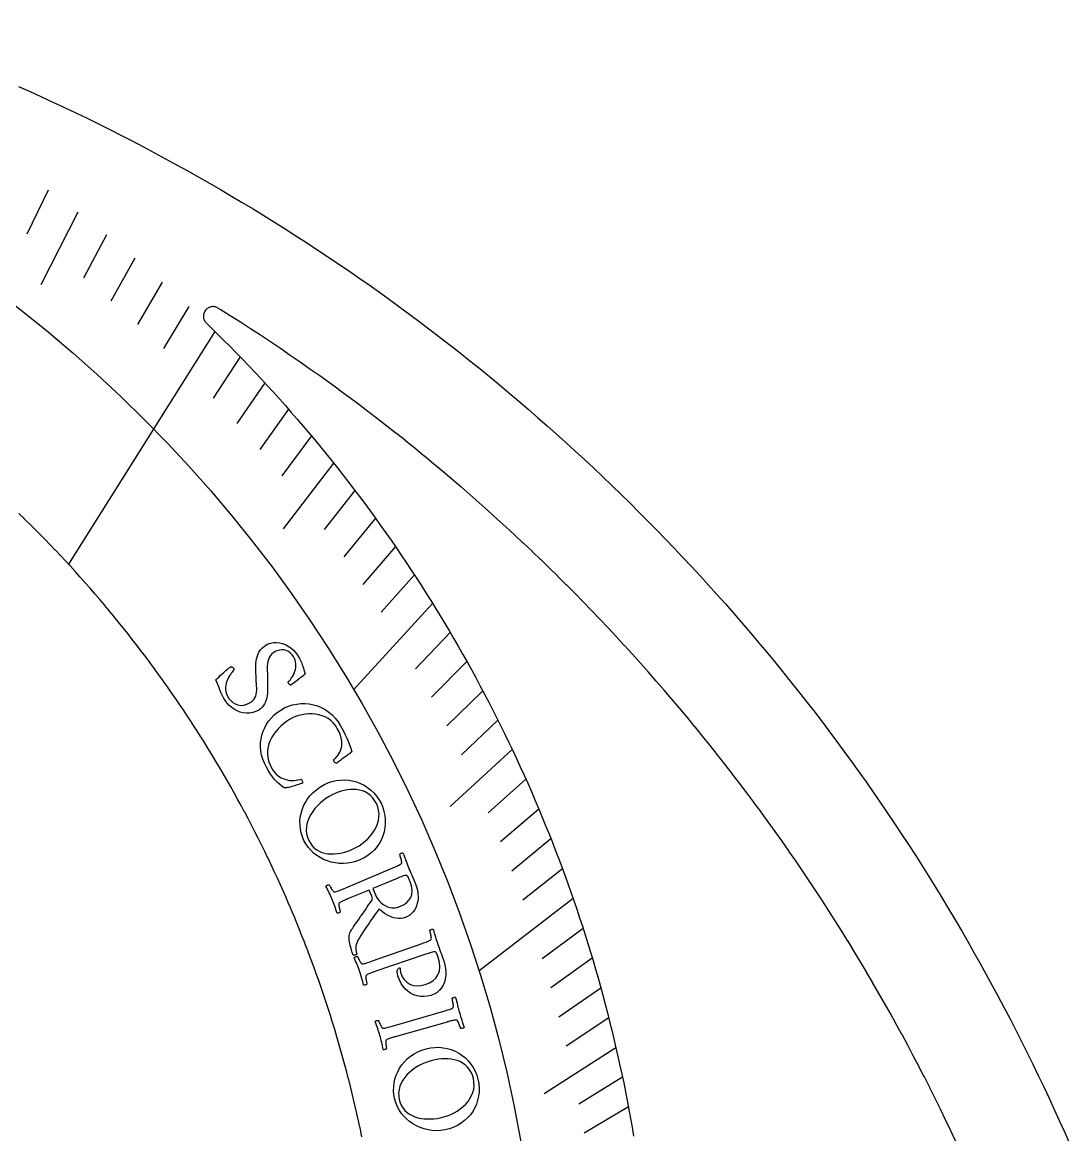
# Model space of a CAD drawing. Header units: millimetres. Extents: x -54 to 54, y -54 to 54.
# Drawn here: x 21.98 to 49.5, y 21.83 to 51.05 of the extents above; entities that cross this region are included whole.
import ezdxf

# ---------------------------------------------------------------- set-up
doc = ezdxf.new("R2010")
doc.units = ezdxf.units.MM
for name, color, linetype in [('CUT_INNER', 6, 'Continuous'), ('CUT_OUTER', 1, 'Continuous'), ('ENGRAVE', 7, 'Continuous'), ('ENGRAVE_FINE', 8, 'Continuous'), ('TEXT', 5, 'Continuous')]:
    doc.layers.add(name, color=color, linetype=linetype)

msp = doc.modelspace()

# ---------------------------------------------------------------- linework, layer by layer
at = {"layer": 'CUT_INNER'}
for points in [[(46.508, 21.6493), (46.375, 21.9329), (46.3743, 21.9343), (46.2395, 22.217), (46.2389, 22.2184), (46.1023, 22.5003), (46.1017, 22.5017), (45.9634, 22.7828), (45.9627, 22.7842), (45.8227, 23.0644), (45.8221, 23.0657), (45.6804, 23.3451), (45.6797, 23.3465), (45.5363, 23.625), (45.5356, 23.6263), (45.3904, 23.9039), (45.3897, 23.9053), (45.2429, 24.182), (45.2422, 24.1833), (45.0937, 24.4591), (45.093, 24.4605), (44.9428, 24.7354), (44.942, 24.7367), (44.7901, 25.0107), (44.7894, 25.012), (44.6358, 25.285), (44.6351, 25.2863), (44.4799, 25.5584), (44.4791, 25.5597), (44.3222, 25.8309), (44.3214, 25.8322), (44.1629, 26.1023), (44.1621, 26.1036), (44.0019, 26.3728), (44.0011, 26.3741), (43.8392, 26.6423), (43.8384, 26.6436), (43.6749, 26.9108), (43.6741, 26.9121), (43.509, 27.1783), (43.5082, 27.1796), (43.3414, 27.4447), (43.3406, 27.446), (43.1722, 27.7101), (43.1714, 27.7114), (43.0013, 27.9745), (43.0005, 27.9758), (42.8289, 28.2379), (42.828, 28.2391), (42.6548, 28.5001), (42.654, 28.5014), (42.4791, 28.7613), (42.4783, 28.7626), (42.3019, 29.0214), (42.301, 29.0227), (42.123, 29.2804), (42.1221, 29.2817), (41.9425, 29.5383), (41.9417, 29.5396), (41.7605, 29.7951), (41.7596, 29.7964), (41.5769, 30.0508), (41.576, 30.0521), (41.3917, 30.3054), (41.3908, 30.3066), (41.205, 30.5588), (41.2041, 30.56), (41.0167, 30.811), (41.0158, 30.8122), (40.8269, 31.0621), (40.826, 31.0633), (40.6355, 31.312), (40.6346, 31.3132), (40.4426, 31.5608), (40.4417, 31.562), (40.2482, 31.8083), (40.2473, 31.8095), (40.0523, 32.0547), (40.0513, 32.0559), (39.8549, 32.2998), (39.8539, 32.301), (39.6559, 32.5438), (39.6549, 32.545), (39.4555, 32.7865), (39.4545, 32.7877), (39.2536, 33.028), (39.2526, 33.0291), (39.0502, 33.2682), (39.0492, 33.2694), (38.8453, 33.5072), (38.8443, 33.5083), (38.639, 33.7449), (38.638, 33.7461), (38.4312, 33.9814), (38.4302, 33.9825), (38.222, 34.2165), (38.221, 34.2177), (38.0113, 34.4504), (38.0103, 34.4515), (37.7992, 34.683), (37.7982, 34.6841), (37.5857, 34.9143), (37.5846, 34.9154), (37.3707, 35.1442), (37.3697, 35.1453), (37.1544, 35.3729), (37.1533, 35.374), (36.9367, 35.6002), (36.9356, 35.6013), (36.7175, 35.8262), (36.7165, 35.8272), (36.497, 36.0508), (36.4959, 36.0519), (36.2751, 36.274), (36.274, 36.2751), (36.0519, 36.4959), (36.0508, 36.497), (35.8272, 36.7165), (35.8262, 36.7175), (35.6013, 36.9356), (35.6002, 36.9367), (35.374, 37.1533), (35.3729, 37.1544), (35.1453, 37.3697), (35.1442, 37.3707), (34.9154, 37.5846), (34.9143, 37.5857), (34.6841, 37.7982), (34.683, 37.7992), (34.4515, 38.0103), (34.4504, 38.0113), (34.2177, 38.221), (34.2165, 38.222), (33.9825, 38.4302), (33.9814, 38.4312), (33.7461, 38.638), (33.7449, 38.639), (33.5083, 38.8443), (33.5072, 38.8453), (33.2694, 39.0492), (33.2682, 39.0502), (33.0291, 39.2526), (33.028, 39.2536), (32.7877, 39.4545), (32.7865, 39.4555), (32.545, 39.6549), (32.5438, 39.6559), (32.301, 39.8539), (32.2998, 39.8549), (32.0559, 40.0513), (32.0547, 40.0523), (31.8095, 40.2473), (31.8083, 40.2482), (31.562, 40.4417), (31.5608, 40.4426), (31.3132, 40.6346), (31.312, 40.6355), (31.0633, 40.826), (31.0621, 40.8269), (30.8122, 41.0158), (30.811, 41.0167), (30.56, 41.2041), (30.5588, 41.205), (30.3066, 41.3908), (30.3054, 41.3917), (30.0521, 41.576), (30.0508, 41.5769), (29.7964, 41.7596), (29.7951, 41.7605), (29.5396, 41.9417), (29.5383, 41.9425), (29.2817, 42.1221), (29.2804, 42.123), (29.0227, 42.301), (29.0214, 42.3019), (28.7626, 42.4783), (28.7613, 42.4791), (28.5014, 42.654), (28.5001, 42.6548), (28.2391, 42.828), (28.2379, 42.8289), (27.9758, 43.0005), (27.9745, 43.0013), (27.7114, 43.1714), (27.7101, 43.1722), (27.446, 43.3406), (27.4447, 43.3414), (27.1796, 43.5082), (27.1783, 43.509), (27.122, 43.5439), (27.1007, 43.5557), (27.0783, 43.5654), (27.0551, 43.5729), (27.0313, 43.5781), (27.0071, 43.5809), (26.9827, 43.5813), (26.9584, 43.5794), (26.9344, 43.5751), (26.9109, 43.5685), (26.8882, 43.5597), (26.8664, 43.5487), (26.8459, 43.5356), (26.8267, 43.5206), (26.809, 43.5037), (26.7931, 43.4853), (26.7791, 43.4653), (26.767, 43.4441), (26.7571, 43.4219), (26.7494, 43.3987), (26.744, 43.375), (26.7409, 43.3508), (26.7403, 43.3264), (26.7419, 43.3021), (26.746, 43.278), (26.7523, 43.2545), (26.761, 43.2317), (26.7718, 43.2098), (26.7847, 43.1891), (26.7995, 43.1698), (26.8162, 43.152), (26.9352, 43.0365), (27.1041, 42.8707), (27.272, 42.7039), (27.4388, 42.536), (27.6046, 42.3672), (27.7694, 42.1973), (27.9331, 42.0264), (28.0957, 41.8545), (28.2573, 41.6816), (28.4179, 41.5077), (28.5773, 41.3329), (28.7357, 41.157), (28.8931, 40.9802), (29.0493, 40.8025), (29.2044, 40.6237), (29.3584, 40.4441), (29.5114, 40.2635), (29.6632, 40.0819), (29.8139, 39.8994), (29.9635, 39.716), (30.1119, 39.5317), (30.2592, 39.3465), (30.4054, 39.1604), (30.5504, 38.9734), (30.6943, 38.7855), (30.837, 38.5967), (30.9786, 38.4071), (31.119, 38.2166), (31.2582, 38.0252), (31.3963, 37.833), (31.5331, 37.6399), (31.6688, 37.446), (31.8033, 37.2513), (31.9366, 37.0557), (32.0687, 36.8594), (32.1995, 36.6622), (32.3292, 36.4642), (32.4577, 36.2654), (32.5849, 36.0659), (32.7109, 35.8656), (32.8357, 35.6645), (32.9592, 35.4626), (33.0815, 35.26), (33.2025, 35.0566), (33.3223, 34.8526), (33.4409, 34.6477), (33.5581, 34.4422), (33.6742, 34.2359), (33.7889, 34.0289), (33.9024, 33.8213), (34.0146, 33.6129), (34.1255, 33.4038), (34.2352, 33.1941), (34.3435, 32.9837), (34.4506, 32.7727), (34.5563, 32.5609), (34.6608, 32.3486), (34.7639, 32.1356), (34.8658, 31.922), (34.9663, 31.7077), (35.0655, 31.4929), (35.1634, 31.2774), (35.26, 31.0614), (35.3552, 30.8447), (35.4491, 30.6275), (35.5417, 30.4097), (35.633, 30.1913), (35.7229, 29.9724), (35.8114, 29.7529), (35.8986, 29.5329), (35.9845, 29.3124), (36.069, 29.0913), (36.1521, 28.8698), (36.2339, 28.6477), (36.3143, 28.4251), (36.3933, 28.2021), (36.471, 27.9785), (36.5473, 27.7545), (36.6223, 27.53), (36.6958, 27.3051), (36.768, 27.0797), (36.8388, 26.8539), (36.9082, 26.6276), (36.9762, 26.4009), (37.0428, 26.1738), (37.108, 25.9464), (37.1718, 25.7185), (37.2342, 25.4902), (37.2953, 25.2615), (37.3549, 25.0325), (37.4131, 24.8031), (37.4699, 24.5734), (37.5253, 24.3433), (37.5793, 24.1129), (37.6318, 23.8821), (37.683, 23.6511), (37.7327, 23.4197), (37.781, 23.188), (37.8279, 22.9561), (37.8734, 22.7238), (37.9174, 22.4913), (37.96, 22.2585), (38.0012, 22.0254), (38.0409, 21.7922)], [(30.9044, 21.7763), (30.8652, 21.9643), (30.8649, 21.9658), (30.8246, 22.1535), (30.8242, 22.155), (30.7827, 22.3426), (30.7824, 22.3441), (30.7398, 22.5313), (30.7394, 22.5328), (30.6956, 22.7198), (30.6953, 22.7213), (30.6503, 22.908), (30.6499, 22.9095), (30.6039, 23.0959), (30.6035, 23.0974), (30.5562, 23.2836), (30.5559, 23.285), (30.5075, 23.4709), (30.5071, 23.4724), (30.4576, 23.6579), (30.4572, 23.6594), (30.4065, 23.8447), (30.4061, 23.8461), (30.3543, 24.0311), (30.3539, 24.0326), (30.301, 24.2172), (30.3006, 24.2186), (30.2465, 24.4029), (30.2461, 24.4044), (30.1909, 24.5883), (30.1904, 24.5898), (30.1341, 24.7734), (30.1337, 24.7749), (30.0762, 24.9581), (30.0758, 24.9596), (30.0172, 25.1425), (30.0167, 25.144), (29.9571, 25.3265), (29.9566, 25.328), (29.8958, 25.5101), (29.8953, 25.5116), (29.8334, 25.6934), (29.8329, 25.6948), (29.7698, 25.8762), (29.7693, 25.8777), (29.7052, 26.0587), (29.7047, 26.0602), (29.6394, 26.2408), (29.6389, 26.2422), (29.5725, 26.4224), (29.572, 26.4239), (29.5045, 26.6037), (29.504, 26.6051), (29.4354, 26.7845), (29.4349, 26.7859), (29.3652, 26.9649), (29.3646, 26.9663), (29.2939, 27.1449), (29.2933, 27.1463), (29.2214, 27.3244), (29.2209, 27.3258), (29.1479, 27.5035), (29.1473, 27.5049), (29.0733, 27.6821), (29.0727, 27.6835), (28.9976, 27.8603), (28.997, 27.8617), (28.9208, 28.0379), (28.9201, 28.0394), (28.8429, 28.2152), (28.8422, 28.2166), (28.7639, 28.3919), (28.7632, 28.3933), (28.6838, 28.5681), (28.6832, 28.5695), (28.6027, 28.7439), (28.602, 28.7453), (28.5204, 28.9192), (28.5198, 28.9205), (28.4371, 29.0939), (28.4365, 29.0953), (28.3528, 29.2681), (28.3521, 29.2695), (28.2673, 29.4418), (28.2666, 29.4432), (28.1808, 29.615), (28.1801, 29.6164), (28.0933, 29.7877), (28.0926, 29.789), (28.0046, 29.9598), (28.0039, 29.9611), (27.915, 30.1313), (27.9142, 30.1327), (27.8242, 30.3023), (27.8235, 30.3037), (27.7325, 30.4728), (27.7317, 30.4741), (27.6396, 30.6427), (27.6389, 30.644), (27.5458, 30.812), (27.545, 30.8133), (27.4509, 30.9807), (27.4501, 30.982), (27.355, 31.1488), (27.3542, 31.1502), (27.258, 31.3164), (27.2572, 31.3177), (27.16, 31.4833), (27.1592, 31.4847), (27.061, 31.6497), (27.0602, 31.651), (26.961, 31.8154), (26.9602, 31.8167), (26.8599, 31.9806), (26.8591, 31.9819), (26.7579, 32.145), (26.7571, 32.1464), (26.6548, 32.3089), (26.654, 32.3102), (26.5508, 32.4722), (26.5499, 32.4734), (26.4457, 32.6347), (26.4449, 32.636), (26.3396, 32.7967), (26.3388, 32.798), (26.2326, 32.958), (26.2317, 32.9593), (26.1246, 33.1186), (26.1237, 33.1199), (26.0155, 33.2786), (26.0147, 33.2798), (25.9055, 33.4379), (25.9047, 33.4391), (25.7946, 33.5965), (25.7937, 33.5977), (25.6826, 33.7544), (25.6817, 33.7557), (25.5697, 33.9116), (25.5688, 33.9129), (25.4558, 34.0682), (25.4549, 34.0694), (25.341, 34.224), (25.3401, 34.2253), (25.2252, 34.3792), (25.2243, 34.3804), (25.1084, 34.5336), (25.1075, 34.5348), (24.9908, 34.6873), (24.9898, 34.6885), (24.8721, 34.8403), (24.8712, 34.8415), (24.7526, 34.9925), (24.7516, 34.9937), (24.6321, 35.144), (24.6311, 35.1452), (24.5107, 35.2948), (24.5097, 35.296), (24.3883, 35.4448), (24.3873, 35.446), (24.2651, 35.5941), (24.2641, 35.5953), (24.1409, 35.7426), (24.1399, 35.7438), (24.0158, 35.8903), (24.0148, 35.8915), (23.8898, 36.0373), (23.8888, 36.0385), (23.7629, 36.1835), (23.7619, 36.1847), (23.6351, 36.3289), (23.6341, 36.3301), (23.5065, 36.4736), (23.5054, 36.4747), (23.3769, 36.6174), (23.3759, 36.6185), (23.2465, 36.7604), (23.2454, 36.7616), (23.1151, 36.9027), (23.1141, 36.9038), (22.983, 37.0441), (22.9819, 37.0452), (22.8499, 37.1847), (22.8489, 37.1858), (22.716, 37.3245), (22.7149, 37.3256), (22.5812, 37.4635), (22.5802, 37.4646), (22.4456, 37.6016), (22.4445, 37.6027), (22.3092, 37.7389), (22.3081, 37.74), (22.1719, 37.8754), (22.1708, 37.8765), (22.0337, 38.011), (22.0326, 38.0121), (21.8948, 38.1458)]]:
    msp.add_lwpolyline(points, dxfattribs=at)
at = {"layer": 'CUT_OUTER'}
msp.add_lwpolyline([(21.8823, 49.3676), (22.1848, 49.2324), (22.4865, 49.0954), (22.7873, 48.9565), (23.0873, 48.8157), (23.3864, 48.6732), (23.6846, 48.5288), (23.9819, 48.3825), (24.2783, 48.2345), (24.5738, 48.0846), (24.8684, 47.9329), (25.1621, 47.7794), (25.4547, 47.6241), (25.7465, 47.467), (26.0373, 47.3082), (26.327, 47.1475), (26.6158, 46.9851), (26.9036, 46.8209), (27.1904, 46.6549), (27.4762, 46.4872), (27.7609, 46.3177), (28.0446, 46.1465), (28.3272, 45.9736), (28.6087, 45.7989), (28.8892, 45.6225), (29.1686, 45.4444), (29.4469, 45.2645), (29.7241, 45.083), (30.0002, 44.8998), (30.2751, 44.7149), (30.5489, 44.5283), (30.8215, 44.34), (31.093, 44.15), (31.3633, 43.9584), (31.6325, 43.7651), (31.9004, 43.5702), (32.1671, 43.3737), (32.4327, 43.1755), (32.697, 42.9757), (32.9601, 42.7742), (33.2219, 42.5712), (33.4825, 42.3665), (33.7418, 42.1603), (33.9999, 41.9525), (34.2566, 41.743), (34.5121, 41.5321), (34.7663, 41.3195), (35.0192, 41.1054), (35.2708, 40.8898), (35.521, 40.6726), (35.7699, 40.4539), (36.0174, 40.2336), (36.2636, 40.0119), (36.5084, 39.7886), (36.7519, 39.5638), (36.994, 39.3376), (37.2346, 39.1099), (37.4739, 38.8807), (37.7118, 38.65), (37.9482, 38.4179), (38.1832, 38.1843), (38.4168, 37.9493), (38.6489, 37.7129), (38.8796, 37.475), (39.1088, 37.2357), (39.3366, 36.9951), (39.5628, 36.753), (39.7876, 36.5096), (40.0108, 36.2647), (40.2326, 36.0186), (40.4529, 35.771), (40.6716, 35.5221), (40.8888, 35.2719), (41.1044, 35.0204), (41.3185, 34.7675), (41.5311, 34.5133), (41.7421, 34.2578), (41.9515, 34.0011), (42.1593, 33.743), (42.3656, 33.4837), (42.5702, 33.2231), (42.7733, 32.9613), (42.9747, 32.6982), (43.1746, 32.4339), (43.3728, 32.1684), (43.5693, 31.9016), (43.7642, 31.6337), (43.9575, 31.3646), (44.1491, 31.0943), (44.3391, 30.8228), (44.5274, 30.5501), (44.714, 30.2764), (44.8989, 30.0014), (45.0822, 29.7254), (45.2637, 29.4482), (45.4436, 29.1699), (45.6217, 28.8905), (45.7981, 28.61), (45.9728, 28.3285), (46.1457, 28.0459), (46.317, 27.7622), (46.4864, 27.4775), (46.6541, 27.1917), (46.8201, 26.905), (46.9843, 26.6172), (47.1468, 26.3284), (47.3074, 26.0386), (47.4663, 25.7478), (47.6234, 25.4561), (47.7787, 25.1634), (47.9322, 24.8698), (48.0839, 24.5752), (48.2338, 24.2797), (48.3818, 23.9833), (48.5281, 23.686), (48.6725, 23.3878), (48.8151, 23.0887), (48.9558, 22.7887), (49.0948, 22.4879), (49.2318, 22.1862), (49.367, 21.8837), (49.5004, 21.5804)], dxfattribs=at)
at = {"layer": 'ENGRAVE'}
for points in [[(27.0442, 42.9297), (23.1938, 36.8176)], [(32.7621, 35.7833), (30.6874, 33.5173)], [(36.4524, 28.0325), (33.9764, 26.1285)]]:
    msp.add_lwpolyline(points, dxfattribs=at)
msp.add_circle((0, 15.4308), 35.6208, dxfattribs=at)
at = {"layer": 'ENGRAVE_FINE'}
for points in [[(22.659, 46.6422), (22.0979, 45.4873)], [(23.4368, 46.0625), (22.4647, 44.1519)], [(24.1962, 45.4662), (23.5915, 44.3298)], [(24.937, 44.854), (24.3107, 43.7274)], [(25.6588, 44.2268), (25.0111, 43.1103)], [(26.3613, 43.5851), (25.6924, 42.4791)], [(27.7074, 42.2614), (26.9967, 41.1774)], [(28.3505, 41.5809), (27.6192, 40.5084)], [(28.9735, 40.889), (28.2219, 39.8282)], [(29.5762, 40.1862), (28.8044, 39.1376)], [(30.1585, 39.4734), (28.838, 37.7452)], [(30.7203, 38.7513), (29.909, 37.7279)], [(31.2615, 38.0206), (30.4308, 37.0102)], [(31.7823, 37.2819), (30.9324, 36.2849)], [(32.2824, 36.5359), (31.4137, 35.5526)], [(33.2213, 35.0248), (32.3155, 34.0699)], [(33.6601, 34.2611), (32.7362, 33.3207)], [(34.0786, 33.4926), (33.1369, 32.5671)], [(34.477, 32.7201), (33.5177, 31.8097)], [(34.8553, 31.9441), (33.2259, 30.4509)], [(35.2137, 31.1653), (34.2203, 30.2861)], [(35.5524, 30.3842), (34.5423, 29.5209)], [(35.8717, 29.6014), (34.8452, 28.7543)], [(36.1716, 28.8173), (35.1291, 27.9868)], [(36.7144, 27.2476), (35.6408, 26.4508)], [(36.9577, 26.4629), (35.8691, 25.6834)], [(37.1827, 25.679), (36.0793, 24.917)], [(37.3896, 24.8963), (36.2718, 24.152)], [(37.5787, 24.1152), (35.6894, 22.9028)], [(37.7503, 23.3362), (36.6047, 22.628)], [(37.9046, 22.5596), (36.7457, 21.8699)]]:
    msp.add_lwpolyline(points, dxfattribs=at)
at = {"layer": 'TEXT'}
for points in [[(29.2115, 34.4275), (29.2396, 34.3828), (29.2639, 34.3412), (29.2844, 34.3026), (29.301, 34.2672), (29.3154, 34.2328), (29.329, 34.1975), (29.342, 34.1613), (29.3543, 34.124), (29.3671, 34.0842), (29.3816, 34.0399), (29.3978, 33.9912), (29.4157, 33.9381), (29.366, 33.8949), (29.3148, 33.8521), (29.262, 33.8098), (29.2078, 33.7678), (29.1562, 33.7288), (29.1114, 33.6953), (29.0734, 33.6675), (29.0421, 33.6452), (29.0353, 33.6411), (29.0272, 33.641), (29.018, 33.6447), (29.0075, 33.6524), (28.9973, 33.6617), (28.9887, 33.6704), (28.9816, 33.6787), (28.9761, 33.6863), (28.9707, 33.6966), (28.9674, 33.7066), (28.9662, 33.7165), (28.9671, 33.7261), (28.9912, 33.7476), (29.0156, 33.7733), (29.0403, 33.8035), (29.0652, 33.8379), (29.089, 33.8757), (29.1102, 33.9159), (29.129, 33.9585), (29.1452, 34.0034), (29.1579, 34.05), (29.1662, 34.0975), (29.1701, 34.146), (29.1695, 34.1953), (29.1634, 34.2447), (29.1504, 34.2931), (29.1306, 34.3406), (29.104, 34.3872), (29.0643, 34.4414), (29.0226, 34.4854), (28.9789, 34.5189), (28.9333, 34.5422), (28.8869, 34.5569), (28.8409, 34.5648), (28.7953, 34.566), (28.75, 34.5605), (28.7062, 34.5499), (28.6653, 34.5359), (28.6272, 34.5184), (28.5919, 34.4975), (28.5416, 34.4586), (28.5008, 34.4152), (28.4696, 34.3675), (28.4478, 34.3155), (28.4331, 34.2601), (28.4231, 34.2021), (28.4178, 34.1416), (28.4171, 34.0785), (28.4185, 34.014), (28.4195, 33.9491), (28.4201, 33.8838), (28.4204, 33.8182), (28.4216, 33.7683), (28.4227, 33.7159), (28.4239, 33.6611), (28.4251, 33.6038), (28.4252, 33.5451), (28.4234, 33.4864), (28.4195, 33.4275), (28.4136, 33.3684), (28.4044, 33.3104), (28.3904, 33.2546), (28.3718, 33.201), (28.3485, 33.1497), (28.3195, 33.1017), (28.2839, 33.0582), (28.2418, 33.0192), (28.1932, 32.9846), (28.1157, 32.9438), (28.0362, 32.9162), (27.9547, 32.9019), (27.8711, 32.9008), (27.7878, 32.9112), (27.7073, 32.9314), (27.6295, 32.9615), (27.5542, 33.0015), (27.4837, 33.0498), (27.4198, 33.1049), (27.3627, 33.167), (27.3121, 33.236), (27.2699, 33.3049), (27.2321, 33.3751), (27.1989, 33.4466), (27.1702, 33.5194), (27.144, 33.5907), (27.1184, 33.6578), (27.0935, 33.7206), (27.0693, 33.7791), (27.1053, 33.8153), (27.1431, 33.8519), (27.1826, 33.889), (27.2238, 33.9265), (27.2648, 33.9629), (27.3034, 33.9968), (27.3396, 34.0281), (27.3735, 34.0568), (27.4032, 34.0814), (27.4268, 34.1007), (27.4443, 34.1146), (27.4558, 34.123), (27.4675, 34.1203), (27.479, 34.1168), (27.4904, 34.1123), (27.5016, 34.107), (27.5122, 34.1007), (27.5216, 34.0934), (27.5299, 34.0851), (27.5372, 34.0757), (27.5433, 34.0632), (27.5446, 34.0511), (27.5411, 34.0392), (27.5327, 34.0277), (27.5148, 34.0078), (27.4947, 33.9831), (27.4724, 33.9536), (27.448, 33.9195), (27.4232, 33.8812), (27.4, 33.8394), (27.3783, 33.7942), (27.3582, 33.7455), (27.3415, 33.6942), (27.3304, 33.6411), (27.3247, 33.5863), (27.3244, 33.5296), (27.3316, 33.4716), (27.3482, 33.4126), (27.3743, 33.3526), (27.4097, 33.2916), (27.4567, 33.2315), (27.5121, 33.1828), (27.576, 33.1453), (27.6484, 33.1191), (27.7257, 33.1076), (27.8042, 33.114), (27.8841, 33.1386), (27.9652, 33.1813), (28.0187, 33.2199), (28.0615, 33.261), (28.0936, 33.3047), (28.115, 33.351), (28.1286, 33.3998), (28.1375, 33.4513), (28.1417, 33.5054), (28.141, 33.5621), (28.1378, 33.6212), (28.1341, 33.6824), (28.1299, 33.7457), (28.1252, 33.8111), (28.1222, 33.8857), (28.12, 33.9622), (28.1186, 34.0408), (28.118, 34.1214), (28.1209, 34.2019), (28.1299, 34.2803), (28.1451, 34.3565), (28.1665, 34.4306), (28.1965, 34.5004), (28.2375, 34.5636), (28.2896, 34.6202), (28.3529, 34.6703), (28.427, 34.7133), (28.5031, 34.743), (28.5814, 34.7595), (28.6617, 34.7625), (28.742, 34.7536), (28.8202, 34.7344), (28.8964, 34.7047), (28.9704, 34.6645), (29.0402, 34.6157), (29.1037, 34.5599), (29.1608, 34.4971), (29.2115, 34.4275)], [(30.3437, 32.568), (30.3854, 32.4923), (30.4263, 32.4139), (30.4665, 32.3329), (30.506, 32.2492), (30.5437, 32.163), (30.5785, 32.0745), (30.6103, 31.9837), (30.6392, 31.8907), (30.6358, 31.888), (30.6254, 31.8798), (30.608, 31.8661), (30.5838, 31.8469), (30.5548, 31.8241), (30.5232, 31.7998), (30.4892, 31.7739), (30.4526, 31.7464), (30.4157, 31.7188), (30.3805, 31.6923), (30.347, 31.6671), (30.3153, 31.643), (30.2876, 31.6221), (30.2661, 31.6063), (30.2508, 31.5955), (30.2417, 31.5898), (30.2357, 31.5866), (30.2281, 31.5865), (30.2188, 31.5894), (30.2079, 31.5955), (30.1967, 31.6037), (30.1869, 31.613), (30.1784, 31.6236), (30.1711, 31.6353), (30.1661, 31.646), (30.1626, 31.6565), (30.1606, 31.6669), (30.1602, 31.6771), (30.1767, 31.6913), (30.1965, 31.71), (30.2196, 31.7333), (30.2461, 31.7612), (30.2733, 31.7939), (30.2987, 31.8316), (30.3224, 31.8744), (30.3442, 31.9224), (30.3618, 31.9755), (30.3728, 32.034), (30.3772, 32.0977), (30.375, 32.1668), (30.3635, 32.2414), (30.3402, 32.3217), (30.3049, 32.4076), (30.2578, 32.4991), (30.2072, 32.5779), (30.1495, 32.6476), (30.0849, 32.7081), (30.0134, 32.7594), (29.9367, 32.8017), (29.8565, 32.8353), (29.7728, 32.8603), (29.6857, 32.8766), (29.5969, 32.8847), (29.5082, 32.885), (29.4196, 32.8775), (29.3312, 32.8622), (29.2445, 32.8399), (29.1614, 32.8112), (29.0818, 32.7763), (29.0057, 32.735), (28.9246, 32.6828), (28.8477, 32.6253), (28.7748, 32.5625), (28.706, 32.4947), (28.6428, 32.4225), (28.5868, 32.3469), (28.5379, 32.2679), (28.4962, 32.1854), (28.4629, 32.1004), (28.4394, 32.0136), (28.4256, 31.925), (28.4215, 31.8345), (28.4288, 31.7429), (28.449, 31.651), (28.482, 31.5587), (28.528, 31.4658), (28.5659, 31.4041), (28.6062, 31.3502), (28.6489, 31.3039), (28.694, 31.2654), (28.7401, 31.2332), (28.786, 31.2057), (28.8315, 31.1829), (28.8769, 31.165), (28.9384, 31.1469), (28.9991, 31.1358), (29.0587, 31.1316), (29.1175, 31.1346), (29.1734, 31.1417), (29.2248, 31.1501), (29.2716, 31.1599), (29.3139, 31.171), (29.328, 31.1465), (29.3369, 31.1208), (29.3408, 31.0937), (29.3396, 31.0654), (29.3261, 31.059), (29.3067, 31.0512), (29.2813, 31.0419), (29.2501, 31.0311), (29.215, 31.0195), (29.1783, 31.0077), (29.1401, 30.9957), (29.1002, 30.9836), (29.0605, 30.9722), (29.0226, 30.9622), (28.9866, 30.9536), (28.9525, 30.9465), (28.922, 30.9414), (28.897, 30.9386), (28.8774, 30.9383), (28.8632, 30.9404), (28.7996, 30.9847), (28.7378, 31.0351), (28.6778, 31.0915), (28.6196, 31.154), (28.5626, 31.2236), (28.506, 31.3015), (28.4498, 31.3877), (28.394, 31.4821), (28.3407, 31.5869), (28.299, 31.6926), (28.2687, 31.7992), (28.2499, 31.907), (28.2419, 32.0144), (28.2439, 32.1201), (28.256, 32.2242), (28.2783, 32.3265), (28.3101, 32.426), (28.3506, 32.5213), (28.4, 32.6124), (28.4583, 32.6993), (28.5249, 32.7807), (28.5994, 32.8554), (28.6817, 32.9233), (28.772, 32.9843), (28.8732, 33.0398), (28.9769, 33.0844), (29.0832, 33.118), (29.1919, 33.1404), (29.3017, 33.1519), (29.4111, 33.1529), (29.52, 33.1433), (29.6285, 33.123), (29.735, 33.0918), (29.8376, 33.0495), (29.9364, 32.9961), (30.0313, 32.9316), (30.1206, 32.8563), (30.2025, 32.7705), (30.2769, 32.6744), (30.3437, 32.568)], [(31.4057, 30.534), (31.4503, 30.429), (31.4839, 30.3226), (31.5066, 30.2147), (31.5182, 30.1056), (31.5189, 29.9968), (31.5089, 29.89), (31.4881, 29.7851), (31.4566, 29.6822), (31.4149, 29.5828), (31.3634, 29.4882), (31.3021, 29.3986), (31.2311, 29.3138), (31.1505, 29.2355), (31.0605, 29.1653), (30.961, 29.1033), (30.8523, 29.0493), (30.7447, 29.0078), (30.6364, 28.9778), (30.5275, 28.9594), (30.4178, 28.9523), (30.309, 28.9555), (30.2025, 28.9679), (30.0983, 28.9897), (29.9963, 29.0206), (29.898, 29.0602), (29.8051, 29.1081), (29.7175, 29.1644), (29.6352, 29.2289), (29.5596, 29.3011), (29.4923, 29.3805), (29.4332, 29.4671), (29.3822, 29.5609), (29.3411, 29.6579), (29.31, 29.7567), (29.2888, 29.8576), (29.2777, 29.9606), (29.2766, 30.064), (29.2855, 30.1662), (29.3046, 30.2673), (29.3337, 30.3673), (29.3725, 30.4649), (29.4207, 30.5589), (29.4782, 30.6493), (29.5452, 30.7361), (29.6214, 30.8176), (29.7068, 30.892), (29.8013, 30.9594), (29.9051, 31.0195), (30.0098, 31.068), (30.1162, 31.1051), (30.2242, 31.1307), (30.3339, 31.1447), (30.4436, 31.1477), (30.5516, 31.1404), (30.6579, 31.1228), (30.7624, 31.0948), (30.8637, 31.0567), (30.9601, 31.0088), (31.0517, 30.9512), (31.1383, 30.8839), (31.2182, 30.8079), (31.2894, 30.7242), (31.3519, 30.6329), (31.4057, 30.534)], [(31.2831, 30.5302), (31.2375, 30.6125), (31.1854, 30.6837), (31.1269, 30.7438), (31.0622, 30.7928), (30.9927, 30.8318), (30.9202, 30.8619), (30.8447, 30.8831), (30.7662, 30.8955), (30.6857, 30.8999), (30.6044, 30.8975), (30.5224, 30.888), (30.4395, 30.8717), (30.3574, 30.8496), (30.2775, 30.8231), (30.1999, 30.792), (30.1246, 30.7565), (30.04, 30.7097), (29.9585, 30.657), (29.8802, 30.5986), (29.805, 30.5345), (29.7346, 30.4658), (29.6706, 30.3937), (29.6131, 30.3181), (29.562, 30.2392), (29.5188, 30.1578), (29.4849, 30.0751), (29.4604, 29.9909), (29.4452, 29.9053), (29.4411, 29.8191), (29.45, 29.733), (29.4717, 29.6472), (29.5064, 29.5613), (29.5492, 29.4837), (29.5984, 29.4164), (29.6539, 29.3594), (29.716, 29.3127), (29.7833, 29.2752), (29.8544, 29.2457), (29.9294, 29.2244), (30.0083, 29.2111), (30.0896, 29.2051), (30.1719, 29.2056), (30.2551, 29.2127), (30.3393, 29.2264), (30.4228, 29.2455), (30.5041, 29.269), (30.5833, 29.2968), (30.6602, 29.3289), (30.7468, 29.3718), (30.8302, 29.4207), (30.9105, 29.4755), (30.9875, 29.5364), (31.0596, 29.6025), (31.125, 29.6729), (31.1836, 29.7477), (31.2356, 29.8268), (31.2792, 29.9092), (31.3132, 29.9937), (31.3374, 30.0801), (31.3519, 30.1686), (31.3547, 30.2584), (31.3442, 30.3486), (31.3203, 30.4392), (31.2831, 30.5302)], [(32.3227, 28.3927), (32.3425, 28.3369), (32.3581, 28.2786), (32.3697, 28.2177), (32.3771, 28.1543), (32.38, 28.09), (32.3779, 28.0264), (32.3708, 27.9637), (32.3588, 27.9017), (32.3412, 27.8418), (32.3176, 27.7851), (32.2879, 27.7316), (32.2522, 27.6813), (32.2099, 27.6356), (32.1606, 27.5958), (32.1043, 27.5619), (32.0411, 27.5338), (31.9844, 27.5169), (31.9254, 27.5083), (31.8643, 27.5078), (31.801, 27.5155), (31.7373, 27.53), (31.6751, 27.5501), (31.6144, 27.5757), (31.5551, 27.6068), (31.4991, 27.6421), (31.4482, 27.6805), (31.4024, 27.7219), (31.3617, 27.7664), (31.3113, 27.699), (31.2632, 27.6337), (31.2174, 27.5704), (31.174, 27.5091), (31.132, 27.4486), (31.0904, 27.3874), (31.0492, 27.3256), (31.0084, 27.2633), (30.9667, 27.1989), (30.9227, 27.1312), (30.8766, 27.0602), (30.8282, 26.9858), (30.7991, 26.9365), (30.776, 26.8879), (30.7588, 26.8401), (30.7477, 26.7931), (30.7429, 26.7441), (30.7446, 26.6908), (30.7529, 26.633), (30.7676, 26.5707), (30.7617, 26.5627), (30.7521, 26.5562), (30.7388, 26.5509), (30.722, 26.547), (30.7051, 26.5443), (30.692, 26.5424), (30.6827, 26.5415), (30.677, 26.5414), (30.651, 26.6151), (30.6286, 26.6829), (30.6098, 26.7446), (30.5947, 26.8004), (30.5829, 26.85), (30.5742, 26.8929), (30.5686, 26.9292), (30.5662, 26.9589), (30.567, 26.9788), (30.5683, 27.0025), (30.5703, 27.03), (30.5728, 27.0613), (30.5783, 27.0954), (30.5893, 27.1311), (30.6058, 27.1685), (30.6277, 27.2077), (30.639, 27.225), (30.6547, 27.2486), (30.6749, 27.2784), (30.6994, 27.3144), (30.7276, 27.3556), (30.7588, 27.4007), (30.793, 27.4498), (30.8302, 27.5028), (30.8694, 27.5589), (30.9099, 27.6169), (30.9516, 27.6769), (30.9945, 27.739), (31.0378, 27.8016), (31.0807, 27.8633), (31.1232, 27.9241), (31.1654, 27.984), (31.1756, 28.0062), (31.1789, 28.0321), (31.1752, 28.0616), (31.1645, 28.0948), (31.0982, 28.2569), (30.5266, 28.0212), (30.5219, 28.0192), (30.5172, 28.0173), (30.5125, 28.0153), (30.5078, 28.0134), (30.5031, 28.0115), (30.4984, 28.0095), (30.4937, 28.0076), (30.489, 28.0056), (30.4599, 27.9935), (30.4322, 27.9818), (30.406, 27.9704), (30.3813, 27.9594), (30.3585, 27.9485), (30.3384, 27.9376), (30.3207, 27.9266), (30.3057, 27.9155), (30.3002, 27.907), (30.2971, 27.8939), (30.2963, 27.8764), (30.2977, 27.8544), (30.301, 27.83), (30.3055, 27.8052), (30.3113, 27.7801), (30.3183, 27.7545), (30.3255, 27.7309), (30.3317, 27.7113), (30.337, 27.6958), (30.3412, 27.6845), (30.3354, 27.6773), (30.3269, 27.6701), (30.3155, 27.663), (30.3015, 27.6558), (30.2869, 27.6501), (30.2739, 27.647), (30.2626, 27.6466), (30.253, 27.6489), (30.2375, 27.6959), (30.2221, 27.7419), (30.2069, 27.7869), (30.1918, 27.8308), (30.1763, 27.8743), (30.1599, 27.9181), (30.1426, 27.9623), (30.1244, 28.0067), (30.1061, 28.0498), (30.0869, 28.093), (30.0669, 28.1364), (30.0461, 28.1798), (30.0246, 28.2234), (30.0028, 28.2673), (29.9805, 28.3115), (29.9578, 28.3559), (29.9629, 28.3643), (29.9711, 28.3721), (29.9824, 28.3791), (29.9968, 28.3854), (30.0118, 28.3904), (30.0248, 28.3934), (30.0359, 28.3945), (30.0451, 28.3935), (30.0502, 28.3825), (30.0575, 28.368), (30.0671, 28.3498), (30.0788, 28.328), (30.0921, 28.305), (30.106, 28.2829), (30.1207, 28.2617), (30.1361, 28.2416), (30.1509, 28.2246), (30.1639, 28.213), (30.1751, 28.2067), (30.1844, 28.2058), (30.2069, 28.2088), (30.2315, 28.2144), (30.2583, 28.2224), (30.2873, 28.2329), (30.3179, 28.2451), (30.3496, 28.2579), (30.3824, 28.2714), (30.4162, 28.2856), (31.7196, 28.8403), (31.7535, 28.8547), (31.7863, 28.8689), (31.818, 28.883), (31.8487, 28.8968), (31.8771, 28.9106), (31.902, 28.9246), (31.9233, 28.9388), (31.9411, 28.9531), (31.948, 28.9612), (31.9515, 28.9744), (31.9514, 28.9925), (31.9478, 29.0156), (31.942, 29.0413), (31.9355, 29.0672), (31.9282, 29.0933), (31.9201, 29.1194), (31.9121, 29.1436), (31.9052, 29.1637), (31.8994, 29.1797), (31.8946, 29.1915), (31.9001, 29.1991), (31.9084, 29.2066), (31.9195, 29.2142), (31.9334, 29.2217), (31.9478, 29.2279), (31.9607, 29.2311), (31.9721, 29.2316), (31.9819, 29.2292), (32.0012, 29.1798), (32.02, 29.1309), (32.0383, 29.0825), (32.056, 29.0346), (32.0736, 28.9872), (32.0917, 28.9402), (32.1103, 28.8936), (32.1292, 28.8475), (32.1496, 28.7991), (32.1711, 28.7489), (32.1937, 28.6971), (32.2173, 28.6435), (32.242, 28.587), (32.2679, 28.5263), (32.2947, 28.4616), (32.3227, 28.3927)], [(31.8987, 27.8199), (31.9928, 27.8645), (32.0722, 27.9198), (32.1369, 27.9858), (32.1869, 28.0625), (32.2175, 28.1511), (32.2241, 28.2525), (32.2066, 28.3668), (32.1648, 28.4936), (32.1578, 28.5102), (32.1488, 28.5306), (32.1378, 28.5547), (32.1248, 28.5825), (32.1109, 28.6086), (32.0973, 28.6273), (32.0839, 28.6386), (32.0707, 28.6427), (32.0517, 28.6417), (32.0284, 28.6372), (32.0008, 28.6293), (31.9689, 28.6179), (31.9347, 28.6047), (31.9005, 28.5911), (31.8661, 28.5773), (31.8316, 28.5632), (31.1924, 28.2957), (31.2602, 28.1299), (31.288, 28.0714), (31.3219, 28.0169), (31.3621, 27.9665), (31.4086, 27.9202), (31.46, 27.8794), (31.5148, 27.8456), (31.5732, 27.819), (31.6352, 27.7994), (31.6994, 27.7886), (31.7648, 27.7884), (31.8312, 27.7988), (31.8987, 27.8199)], [(32.7157, 25.489), (32.6211, 25.4661), (32.529, 25.4562), (32.4393, 25.4592), (32.3521, 25.4749), (32.2687, 25.5027), (32.1907, 25.5416), (32.1179, 25.5917), (32.0504, 25.6528), (31.9893, 25.7242), (31.9359, 25.8048), (31.8901, 25.8947), (31.8519, 25.9941), (31.8476, 26.0082), (31.8435, 26.0247), (31.8395, 26.0434), (31.8356, 26.0645), (31.8325, 26.0858), (31.8309, 26.1054), (31.8307, 26.1232), (31.8321, 26.1392), (31.8346, 26.1446), (31.838, 26.1521), (31.8423, 26.1617), (31.8474, 26.1734), (31.8541, 26.1851), (31.863, 26.1949), (31.8741, 26.2028), (31.8875, 26.2087), (31.8961, 26.2104), (31.9026, 26.2092), (31.9069, 26.205), (31.9091, 26.1978), (31.9102, 26.1834), (31.9113, 26.1686), (31.9123, 26.1533), (31.9132, 26.1375), (31.9148, 26.1213), (31.9176, 26.1046), (31.9216, 26.0874), (31.927, 26.0697), (31.9656, 25.98), (32.0173, 25.9031), (32.0823, 25.839), (32.1606, 25.7875), (32.2497, 25.7527), (32.3471, 25.7384), (32.4528, 25.7447), (32.5669, 25.7718), (32.6765, 25.8158), (32.7691, 25.8728), (32.8445, 25.943), (32.9026, 26.0265), (32.9403, 26.1224), (32.9544, 26.2301), (32.9446, 26.3492), (32.9109, 26.4797), (32.905, 26.4968), (32.8973, 26.5177), (32.8878, 26.5424), (32.8765, 26.571), (32.8643, 26.5978), (32.8518, 26.6173), (32.8392, 26.6295), (32.8263, 26.6344), (32.8073, 26.6345), (32.7837, 26.6315), (32.7557, 26.6253), (32.7231, 26.6159), (32.6882, 26.6048), (32.6532, 26.5934), (32.618, 26.5818), (32.5827, 26.5698), (31.2456, 26.1127), (31.2109, 26.1007), (31.1775, 26.089), (31.1453, 26.0774), (31.1144, 26.0661), (31.0858, 26.0546), (31.0605, 26.0428), (31.0384, 26.0305), (31.0196, 26.0178), (31.0137, 26.0095), (31.0098, 25.9967), (31.0079, 25.9793), (31.0079, 25.9572), (31.0096, 25.9328), (31.0125, 25.908), (31.0166, 25.8831), (31.0218, 25.8578), (31.0273, 25.8345), (31.0321, 25.8151), (31.0363, 25.7996), (31.0398, 25.7881), (31.0335, 25.7813), (31.0246, 25.7747), (31.0128, 25.7682), (30.9984, 25.762), (30.9834, 25.7571), (30.9703, 25.7548), (30.959, 25.7551), (30.9496, 25.758), (30.937, 25.8059), (30.9245, 25.8528), (30.912, 25.8986), (30.8997, 25.9434), (30.8869, 25.9877), (30.8732, 26.0325), (30.8587, 26.0776), (30.8433, 26.1231), (30.8277, 26.1672), (30.8113, 26.2112), (30.7942, 26.2552), (30.7763, 26.2991), (30.7579, 26.3433), (30.7389, 26.388), (30.7195, 26.4331), (30.6997, 26.4787), (30.7053, 26.4869), (30.714, 26.4941), (30.7257, 26.5004), (30.7405, 26.5058), (30.7557, 26.5099), (30.7689, 26.5121), (30.78, 26.5124), (30.7892, 26.511), (30.7935, 26.4998), (30.7998, 26.4851), (30.808, 26.4668), (30.8182, 26.4451), (30.8297, 26.4219), (30.8421, 26.3995), (30.8553, 26.3778), (30.8694, 26.3568), (30.8831, 26.339), (30.8954, 26.3266), (30.9062, 26.3196), (30.9155, 26.3181), (30.9381, 26.3198), (30.963, 26.3238), (30.9903, 26.3301), (31.0198, 26.3389), (31.0511, 26.3491), (31.0835, 26.3599), (31.1171, 26.3714), (31.1518, 26.3835), (32.488, 26.8533), (32.5227, 26.8656), (32.5564, 26.8778), (32.5889, 26.8898), (32.6204, 26.9017), (32.6496, 26.9137), (32.6753, 26.9262), (32.6975, 26.939), (32.7161, 26.9522), (32.7235, 26.9599), (32.7278, 26.9728), (32.7288, 26.9909), (32.7266, 27.0142), (32.7225, 27.0402), (32.7176, 27.0665), (32.7119, 27.0929), (32.7054, 27.1195), (32.6989, 27.1442), (32.6933, 27.1646), (32.6885, 27.1809), (32.6844, 27.193), (32.6904, 27.2002), (32.6992, 27.2073), (32.7107, 27.2141), (32.725, 27.2208), (32.7398, 27.226), (32.7529, 27.2285), (32.7643, 27.2282), (32.7739, 27.2252), (32.7902, 27.1747), (32.8059, 27.1247), (32.8211, 27.0753), (32.8358, 27.0264), (32.8505, 26.978), (32.8656, 26.93), (32.8813, 26.8824), (32.8973, 26.8351), (32.9147, 26.7856), (32.933, 26.7342), (32.9524, 26.681), (32.9726, 26.6261), (32.9938, 26.5682), (33.0158, 26.506), (33.0387, 26.4398), (33.0623, 26.3693), (33.0868, 26.2811), (33.1021, 26.192), (33.1083, 26.1022), (33.1054, 26.0116), (33.0929, 25.9232), (33.0704, 25.8397), (33.0379, 25.7612), (32.9956, 25.6877), (32.9426, 25.622), (32.8783, 25.567), (32.8026, 25.5227), (32.7157, 25.489)], [(33.467, 25.0357), (33.4814, 24.9866), (33.4961, 24.9382), (33.5112, 24.8907), (33.5267, 24.8439), (33.5424, 24.7969), (33.5581, 24.7488), (33.5739, 24.6996), (33.5896, 24.6492), (33.5834, 24.6411), (33.5743, 24.6344), (33.5622, 24.6288), (33.547, 24.6246), (33.5315, 24.6218), (33.5181, 24.6208), (33.5069, 24.6215), (33.4979, 24.624), (33.4942, 24.6363), (33.4887, 24.6527), (33.4814, 24.6732), (33.4722, 24.6978), (33.462, 24.724), (33.4514, 24.7491), (33.4404, 24.7732), (33.429, 24.7962), (33.4175, 24.816), (33.4062, 24.8303), (33.3951, 24.8391), (33.3842, 24.8425), (33.3653, 24.8421), (33.3443, 24.84), (33.3212, 24.8361), (33.2958, 24.8304), (33.2689, 24.8236), (33.2407, 24.8162), (33.2114, 24.8083), (33.181, 24.7998), (33.1761, 24.7984), (33.1711, 24.7971), (33.1662, 24.7957), (33.1613, 24.7943), (33.1564, 24.7929), (33.1515, 24.7915), (33.1466, 24.7901), (33.1417, 24.7888), (31.7786, 24.4039), (31.7737, 24.4025), (31.7688, 24.4011), (31.7639, 24.3997), (31.759, 24.3983), (31.7541, 24.3969), (31.7492, 24.3955), (31.7442, 24.3942), (31.7393, 24.3928), (31.709, 24.3841), (31.6802, 24.3756), (31.6529, 24.3674), (31.627, 24.3593), (31.6032, 24.3512), (31.5819, 24.3427), (31.5631, 24.3338), (31.5468, 24.3245), (31.5405, 24.3166), (31.5358, 24.304), (31.533, 24.2867), (31.5319, 24.2647), (31.5323, 24.2401), (31.5339, 24.2149), (31.5367, 24.1893), (31.5408, 24.1631), (31.5452, 24.1388), (31.5491, 24.1186), (31.5525, 24.1027), (31.5554, 24.0909), (31.5488, 24.0844), (31.5395, 24.0783), (31.5274, 24.0725), (31.5126, 24.067), (31.4975, 24.063), (31.4843, 24.0614), (31.473, 24.0623), (31.4637, 24.0657), (31.4537, 24.1143), (31.4438, 24.1618), (31.4338, 24.2082), (31.4239, 24.2535), (31.4136, 24.2985), (31.4023, 24.3439), (31.3903, 24.3898), (31.3774, 24.436), (31.3641, 24.481), (31.3501, 24.5261), (31.3352, 24.5715), (31.3196, 24.6171), (31.3033, 24.6629), (31.2867, 24.709), (31.2697, 24.7554), (31.2523, 24.8021), (31.2584, 24.8099), (31.2674, 24.8167), (31.2794, 24.8224), (31.2945, 24.827), (31.3099, 24.8302), (31.3232, 24.8317), (31.3344, 24.8314), (31.3434, 24.8295), (31.3472, 24.8179), (31.3527, 24.8026), (31.3601, 24.7835), (31.3693, 24.7605), (31.3798, 24.736), (31.3911, 24.7125), (31.4032, 24.6898), (31.4161, 24.668), (31.4289, 24.6494), (31.4404, 24.6364), (31.4508, 24.6289), (31.46, 24.6269), (31.4827, 24.6273), (31.5078, 24.6299), (31.5353, 24.6348), (31.5653, 24.6419), (31.5971, 24.6504), (31.6301, 24.6595), (31.6642, 24.6691), (31.6995, 24.6793), (33.0593, 25.076), (33.0946, 25.0864), (33.1288, 25.0968), (33.162, 25.107), (33.1941, 25.1172), (33.2239, 25.1276), (33.2502, 25.1386), (33.273, 25.1502), (33.2923, 25.1625), (33.3002, 25.1697), (33.3051, 25.1823), (33.3071, 25.2004), (33.3062, 25.2238), (33.3035, 25.2501), (33.2999, 25.2769), (33.2955, 25.3041), (33.2902, 25.3318), (33.2849, 25.3575), (33.2802, 25.3788), (33.2762, 25.3956), (33.2728, 25.408), (33.2791, 25.4149), (33.2883, 25.4214), (33.3001, 25.4277), (33.3148, 25.4336), (33.3298, 25.438), (33.3431, 25.4397), (33.3544, 25.4389), (33.3639, 25.4353), (33.3774, 25.3839), (33.3905, 25.3328), (33.4031, 25.2821), (33.4154, 25.2318), (33.4277, 25.1819), (33.4404, 25.1326), (33.4535, 25.0839), (33.467, 25.0357)], [(33.9521, 23.2843), (33.9726, 23.1721), (33.9821, 23.0608), (33.9806, 22.9506), (33.968, 22.8416), (33.9449, 22.7353), (33.9117, 22.6333), (33.8684, 22.5355), (33.8152, 22.442), (33.7526, 22.3541), (33.6816, 22.2732), (33.6022, 22.1991), (33.5143, 22.1319), (33.4186, 22.0732), (33.3153, 22.0245), (33.2047, 21.9858), (33.0868, 21.9569), (32.9727, 21.94), (32.8605, 21.9345), (32.7502, 21.9404), (32.6416, 21.9574), (32.5362, 21.9844), (32.435, 22.0199), (32.338, 22.064), (32.2453, 22.1165), (32.1581, 22.1767), (32.078, 22.2438), (32.0048, 22.3179), (31.9386, 22.3989), (31.8807, 22.4859), (31.8324, 22.5781), (31.7937, 22.6756), (31.7646, 22.7783), (31.7457, 22.8819), (31.737, 22.9851), (31.7385, 23.0882), (31.7502, 23.1911), (31.7718, 23.2923), (31.8029, 23.3901), (31.8436, 23.4845), (31.8939, 23.5757), (31.9532, 23.6624), (32.0208, 23.7436), (32.0968, 23.8192), (32.1811, 23.8892), (32.2734, 23.952), (32.373, 24.0059), (32.48, 24.0509), (32.5944, 24.0868), (32.7072, 24.1112), (32.8191, 24.1241), (32.9301, 24.1254), (33.0402, 24.115), (33.1479, 24.0939), (33.2517, 24.0631), (33.3515, 24.0226), (33.4474, 23.9724), (33.5378, 23.913), (33.6214, 23.8452), (33.6981, 23.7689), (33.7679, 23.6843), (33.8292, 23.5926), (33.8803, 23.4953), (33.9213, 23.3925), (33.9521, 23.2843)], [(33.8317, 23.3074), (33.8052, 23.3977), (33.77, 23.4786), (33.7261, 23.5501), (33.6737, 23.6121), (33.6145, 23.6653), (33.5503, 23.7105), (33.4813, 23.7478), (33.4073, 23.7771), (33.3298, 23.7991), (33.25, 23.8145), (33.1679, 23.8233), (33.0834, 23.8255), (32.9984, 23.822), (32.9147, 23.8135), (32.8322, 23.8002), (32.751, 23.7821), (32.6581, 23.7549), (32.5671, 23.7214), (32.4778, 23.6816), (32.3904, 23.6356), (32.3067, 23.584), (32.2285, 23.5276), (32.1558, 23.4665), (32.0886, 23.4007), (32.0286, 23.3308), (31.9774, 23.2575), (31.9351, 23.1807), (31.9015, 23.1005), (31.8786, 23.0172), (31.8684, 22.9314), (31.8708, 22.8428), (31.8858, 22.7515), (31.9106, 22.6663), (31.9438, 22.5899), (31.9855, 22.5221), (32.0359, 22.4629), (32.0933, 22.4116), (32.1562, 22.3673), (32.2247, 22.33), (32.2988, 22.2997), (32.3768, 22.2761), (32.4572, 22.2586), (32.54, 22.2473), (32.6251, 22.2422), (32.7108, 22.2425), (32.7953, 22.2476), (32.8786, 22.2573), (32.9606, 22.2718), (33.0545, 22.2947), (33.1467, 22.3241), (33.237, 22.3601), (33.3255, 22.4026), (33.4103, 22.4513), (33.4895, 22.5056), (33.5632, 22.5657), (33.6312, 22.6316), (33.6918, 22.7024), (33.7435, 22.7773), (33.786, 22.8564), (33.8195, 22.9396), (33.842, 23.0265), (33.8515, 23.1169), (33.8481, 23.2105), (33.8317, 23.3074)]]:
    msp.add_lwpolyline(points, close=True, dxfattribs=at)

doc.saveas('drawing.dxf')
